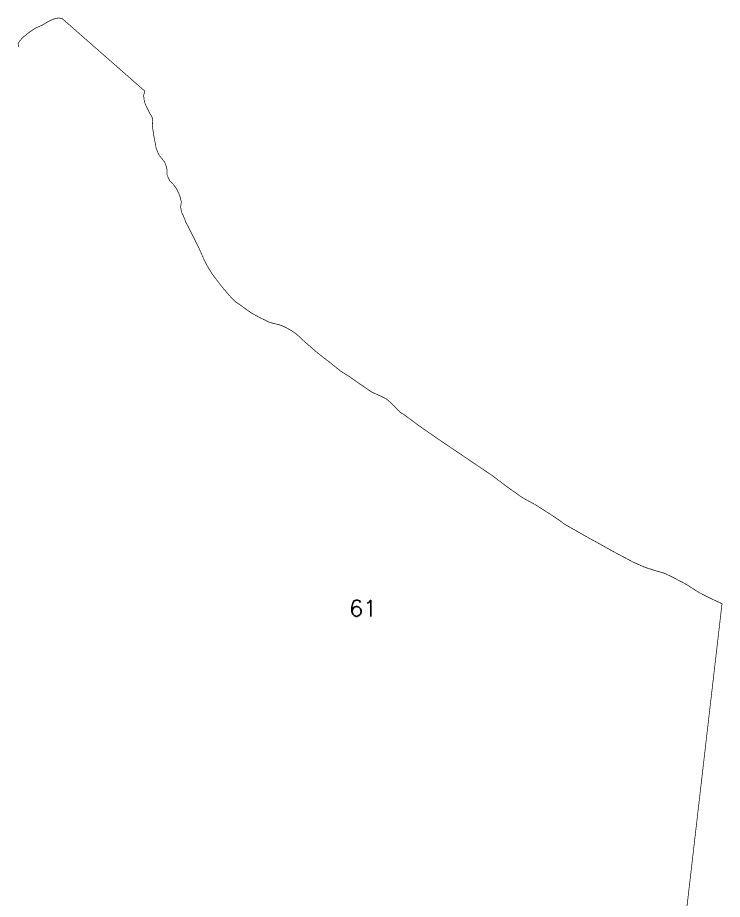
# Model space of a CAD drawing. Header units: metres. Extents: x 262043 to 267425, y 2153187 to 2160788.
# Drawn here: x 262043 to 265082, y 2156987 to 2160788 of the extents above; entities that cross this region are included whole.
import ezdxf

# ---------------------------------------------------------------- set-up
doc = ezdxf.new("R2010")
doc.units = ezdxf.units.M
doc.layers.add('NATURALLY PROTECTED', color=3, linetype='Continuous')
doc.styles.get("Standard").update_dxf_attribs({"font": 'simplex.shx'})

msp = doc.modelspace()

# ---------------------------------------------------------------- linework, layer by layer
at = {"layer": 'NATURALLY PROTECTED', "const_width": 3, "flags": 128}
msp.add_lwpolyline([(262048.1, 2160661.7), (262044.9, 2160675.7), (262052.3, 2160687.3), (262066.3, 2160703.2), (262095.3, 2160726), (262120.9, 2160743.1), (262149.1, 2160755.2), (262177.1, 2160771.9), (262199.8, 2160782.2), (262219.1, 2160786.3), (262234.9, 2160784.3), (262591.5, 2160471.3), (262591.5, 2160471.3), (262591.5, 2160471.3), (262591.5, 2160471.3), (262591.5, 2160471.3), (262591.5, 2160471.3), (262591.5, 2160471.3), (262586.5, 2160452.2), (262589.5, 2160427.6), (262594.1, 2160414.4), (262600.9, 2160399), (262605.7, 2160390.2), (262613.9, 2160372.9), (262620.1, 2160365), (262624.4, 2160354.8), (262625.3, 2160347), (262624.4, 2160320.2), (262629.7, 2160283), (262640.8, 2160224.4), (262652.2, 2160196.2), (262664.7, 2160180.9), (262677, 2160165.1), (262682.7, 2160151.1), (262687.4, 2160133.1), (262686.8, 2160110.9), (262699.2, 2160084.5), (262714.6, 2160068.8), (262727.4, 2160051.4), (262737.9, 2160031.3), (262743.9, 2160014.9), (262749, 2159993.6), (262746.2, 2159971.8), (262749.1, 2159951.7), (262758.8, 2159931), (262765.2, 2159915.2), (262769.6, 2159903.8), (262783.2, 2159878.8), (262800.9, 2159842.6), (262825.5, 2159793.4), (262849.3, 2159739.7), (262865.2, 2159709.8), (262881.5, 2159683.8), (262913.6, 2159641.2), (262931.2, 2159619.3), (262951.4, 2159596.1), (262965.2, 2159580.5), (262982.8, 2159563.1), (263002.9, 2159549.4), (263035, 2159525.9), (263054.6, 2159512.6), (263089.3, 2159493.8), (263110.9, 2159483.9), (263127.2, 2159475.6), (263143.5, 2159470.5), (263172.4, 2159463.8), (263196.4, 2159454.1), (263224.7, 2159438.2), (263245.3, 2159424), (263283.5, 2159388.3), (263341.3, 2159338.7), (263394.1, 2159297.9), (263436.9, 2159263.4), (263473.3, 2159240.9), (263518.4, 2159209), (263570.4, 2159173.7), (263600, 2159160.3), (263632.1, 2159145.2), (263659.2, 2159121.3), (263692.8, 2159086.7), (263711.4, 2159074.9), (263776.7, 2159026.8), (263857, 2158971), (263976.3, 2158890.5), (264090, 2158813.8), (264153.8, 2158765.5), (264218.9, 2158719.3), (264275.1, 2158688.6), (264340.3, 2158647), (264373.3, 2158625.3), (264402.6, 2158603.6), (264438.7, 2158583.2), (264506.4, 2158544.7), (264554.3, 2158518.5), (264612.6, 2158485.8), (264699, 2158440), (264749.4, 2158418), (264801.7, 2158401.5), (264829.6, 2158393.9), (264868, 2158375.7), (264925.7, 2158345.3), (264979, 2158311), (265028.1, 2158286), (265080.2, 2158261.5), (265042.5, 2157935.9), (264791.2, 2155763)], dxfattribs=at)

# ---------------------------------------------------------------- texts
at = {"insert": (263472.9, 2158276.8), "char_height": 70, "attachment_point": 1}
msp.add_mtext_dynamic_manual_height_columns('61', width=95.172, gutter_width=1, heights=[0], dxfattribs=at)

doc.saveas('drawing.dxf')
